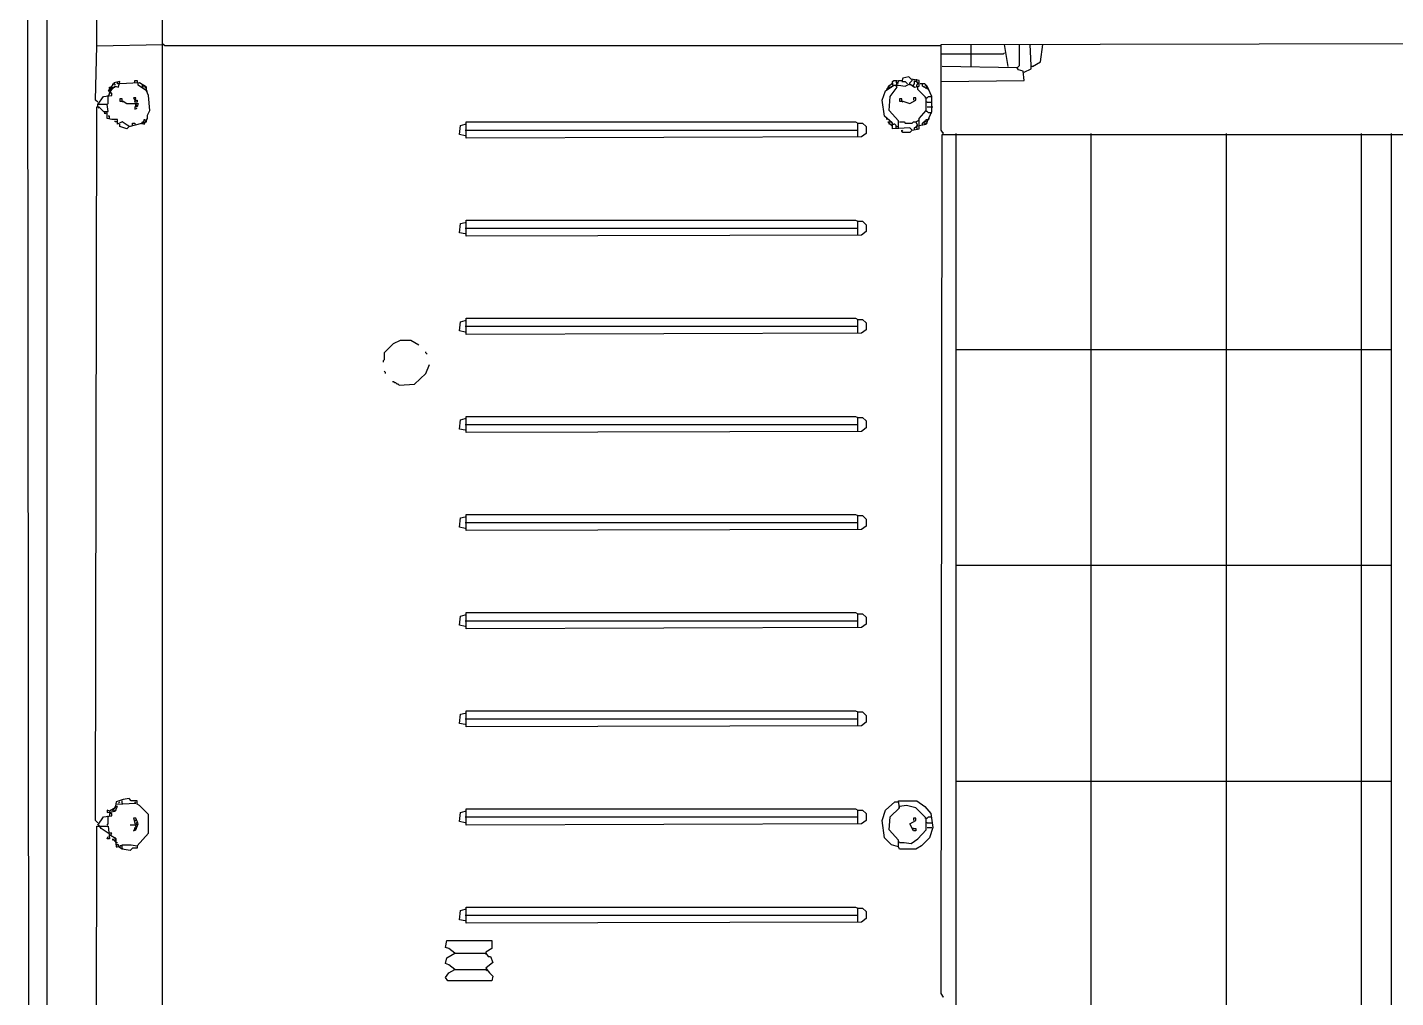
# Model space of a CAD drawing. Extents: x 3792242 to 5145247, y -1546315 to -1031918.
# Drawn here: x 3899792 to 3900629, y -1488405 to -1487812 of the extents above; entities that cross this region are included whole.
import ezdxf

# ---------------------------------------------------------------- set-up
doc = ezdxf.new("R2010")
doc.units = 0
doc.header["$MEASUREMENT"] = 0
doc.layers.add('ZZ-chladenie', color=133, linetype='CONTINUOUS')

msp = doc.modelspace()

# ---------------------------------------------------------------- linework, layer by layer
at = {"layer": 'ZZ-chladenie'}
for p, q in [((3899803.837, -1489110.27), (3899803.837, -1487420.766)), ((3899793.238, -1489109.563), (3899791.825, -1487441.965)), ((3899874.498, -1489010.638), (3899874.498, -1487443.378)), ((3899834.221, -1487822.827), (3899834.221, -1487623.563)), ((3899834.221, -1487822.827), (3899874.498, -1487822.121)), ((3899875.204, -1487822.121), (3899874.498, -1487822.121)), ((3899875.911, -1487822.827), (3899875.204, -1487822.121)), ((3900350.753, -1487822.121), (3900642.583, -1487821.414)), ((3900350.753, -1487874.41), (3900350.753, -1487822.121)), ((3900369.125, -1487835.546), (3900369.125, -1487822.121)), ((3900391.737, -1487835.546), (3900389.616, -1487822.121)), ((3900398.803, -1487834.839), (3900398.803, -1487822.121)), ((3900405.868, -1487834.839), (3900405.162, -1487822.121)), ((3900411.521, -1487832.72), (3900412.934, -1487822.121)), ((3899833.515, -1487856.038), (3899834.221, -1487822.827)), ((3900350.753, -1487822.827), (3899875.911, -1487822.827)), ((3900350.753, -1487827.773), (3900369.125, -1487827.773)), ((3900369.125, -1487827.773), (3900388.91, -1487827.773)), ((3900388.91, -1487827.773), (3900389.616, -1487827.067)), ((3900397.389, -1487836.253), (3900351.46, -1487835.546)), ((3900397.389, -1487836.253), (3900398.096, -1487835.546)), ((3900397.389, -1487836.253), (3900397.389, -1487836.96)), ((3900398.096, -1487837.666), (3900397.389, -1487836.253)), ((3900398.096, -1487835.546), (3900398.803, -1487834.839)), ((3900400.922, -1487838.373), (3900398.096, -1487837.666)), ((3900401.629, -1487844.026), (3900400.922, -1487838.373)), ((3900401.629, -1487839.079), (3900405.868, -1487836.96)), ((3900405.868, -1487836.96), (3900405.868, -1487834.839)), ((3900406.575, -1487835.546), (3900405.868, -1487835.546)), ((3900406.575, -1487835.546), (3900411.521, -1487832.72)), ((3899844.82, -1487845.439), (3899841.288, -1487850.385)), ((3899842.701, -1487848.265), (3899843.407, -1487847.559)), ((3899843.407, -1487847.559), (3899844.114, -1487846.852)), ((3899843.407, -1487849.678), (3899845.527, -1487847.559)), ((3899844.114, -1487846.852), (3899844.114, -1487846.146)), ((3899844.114, -1487846.146), (3899844.82, -1487846.146)), ((3899848.354, -1487844.732), (3899844.82, -1487845.439)), ((3899844.82, -1487846.146), (3899845.527, -1487846.852)), ((3899845.527, -1487847.559), (3899847.647, -1487848.265)), ((3899846.94, -1487846.146), (3899846.94, -1487844.732)), ((3899848.354, -1487846.146), (3899846.94, -1487846.146)), ((3899847.647, -1487848.265), (3899848.354, -1487844.732)), ((3899860.366, -1487845.439), (3899848.354, -1487846.146)), ((3899857.539, -1487845.439), (3899857.539, -1487844.026)), ((3899857.539, -1487844.026), (3899858.952, -1487844.026)), ((3899858.952, -1487844.026), (3899858.952, -1487845.439)), ((3899859.659, -1487846.852), (3899859.659, -1487845.439)), ((3899864.606, -1487850.385), (3899859.659, -1487846.852)), ((3899864.606, -1487848.265), (3899860.366, -1487845.439)), ((3899861.072, -1487846.146), (3899861.072, -1487845.439)), ((3899861.779, -1487847.559), (3899862.486, -1487846.852)), ((3899862.486, -1487848.265), (3899861.779, -1487847.559)), ((3899862.486, -1487846.852), (3899863.193, -1487847.559)), ((3899863.899, -1487847.559), (3899863.193, -1487847.559)), ((3899863.899, -1487848.265), (3899863.899, -1487847.559)), ((3900316.836, -1487850.385), (3900321.782, -1487846.852)), ((3900317.542, -1487849.678), (3900318.955, -1487847.559)), ((3900318.249, -1487848.265), (3900318.955, -1487847.559)), ((3900318.955, -1487847.559), (3900321.075, -1487845.439)), ((3900318.955, -1487847.559), (3900318.955, -1487846.852)), ((3900318.955, -1487846.852), (3900319.662, -1487846.852)), ((3900320.369, -1487848.265), (3900320.369, -1487847.559)), ((3900321.075, -1487844.732), (3900321.782, -1487844.026)), ((3900321.075, -1487845.439), (3900321.075, -1487844.732)), ((3900321.075, -1487845.439), (3900321.075, -1487846.852)), ((3900321.075, -1487846.852), (3900321.075, -1487845.439)), ((3900321.782, -1487844.026), (3900323.902, -1487844.026)), ((3900321.782, -1487846.852), (3900324.608, -1487846.852)), ((3900323.902, -1487844.026), (3900323.195, -1487844.732)), ((3900323.195, -1487844.732), (3900323.195, -1487845.439)), ((3900323.195, -1487845.439), (3900323.902, -1487845.439)), ((3900323.195, -1487846.852), (3900323.902, -1487846.146)), ((3900323.195, -1487847.559), (3900323.195, -1487846.852)), ((3900323.902, -1487848.265), (3900323.195, -1487847.559)), ((3900323.902, -1487845.439), (3900324.608, -1487844.732)), ((3900323.902, -1487845.439), (3900324.608, -1487845.439)), ((3900323.902, -1487846.146), (3900323.902, -1487845.439)), ((3900324.608, -1487844.732), (3900324.608, -1487844.026)), ((3900324.608, -1487844.026), (3900326.728, -1487844.026)), ((3900324.608, -1487846.852), (3900328.848, -1487847.559)), ((3900327.435, -1487842.612), (3900326.728, -1487844.732)), ((3900326.728, -1487844.732), (3900328.848, -1487844.732)), ((3900330.968, -1487841.905), (3900327.435, -1487842.612)), ((3900328.848, -1487844.732), (3900330.261, -1487846.146)), ((3900328.848, -1487847.559), (3900331.674, -1487846.146)), ((3900332.381, -1487843.319), (3900330.968, -1487841.905)), ((3900331.674, -1487845.439), (3900332.381, -1487844.732)), ((3900331.674, -1487846.146), (3900331.674, -1487845.439)), ((3900331.674, -1487846.146), (3900331.674, -1487846.852)), ((3900331.674, -1487846.146), (3900334.501, -1487848.265)), ((3900337.328, -1487844.026), (3900332.381, -1487843.319)), ((3900332.381, -1487844.732), (3900333.088, -1487844.026)), ((3900333.088, -1487844.026), (3900333.088, -1487843.319)), ((3900333.794, -1487846.852), (3900334.501, -1487846.146)), ((3900333.794, -1487847.559), (3900333.794, -1487846.852)), ((3900333.794, -1487847.559), (3900333.794, -1487848.265)), ((3900334.501, -1487844.732), (3900334.501, -1487844.026)), ((3900334.501, -1487846.146), (3900334.501, -1487844.732)), ((3900335.914, -1487844.732), (3900334.501, -1487844.732)), ((3900334.501, -1487848.265), (3900337.328, -1487847.559)), ((3900335.914, -1487844.026), (3900335.914, -1487843.319)), ((3900335.914, -1487844.732), (3900335.914, -1487845.439)), ((3900336.621, -1487845.439), (3900335.914, -1487844.732)), ((3900335.914, -1487846.852), (3900336.621, -1487846.146)), ((3900335.914, -1487848.265), (3900335.914, -1487846.852)), ((3900336.621, -1487846.146), (3900336.621, -1487845.439)), ((3900337.328, -1487847.559), (3900337.328, -1487844.026)), ((3900340.86, -1487846.146), (3900338.034, -1487846.146)), ((3900339.447, -1487847.559), (3900339.447, -1487846.146)), ((3900342.98, -1487849.678), (3900339.447, -1487847.559)), ((3900340.154, -1487848.265), (3900340.154, -1487847.559)), ((3900342.273, -1487847.559), (3900340.86, -1487846.146)), ((3900341.567, -1487846.852), (3900340.86, -1487846.852)), ((3900341.567, -1487847.559), (3900341.567, -1487846.852)), ((3900342.273, -1487848.265), (3900341.567, -1487847.559)), ((3900345.1, -1487853.918), (3900342.273, -1487847.559)), ((3900350.753, -1487844.732), (3900401.629, -1487844.026)), ((3899834.928, -1487858.864), (3899838.461, -1487853.918)), ((3899838.461, -1487853.918), (3899843.407, -1487853.212)), ((3899841.288, -1487850.385), (3899841.994, -1487850.385)), ((3899841.288, -1487853.212), (3899841.994, -1487852.505)), ((3899841.288, -1487858.157), (3899841.288, -1487853.212)), ((3899841.994, -1487848.972), (3899841.994, -1487848.265)), ((3899841.994, -1487848.265), (3899842.701, -1487848.265)), ((3899841.994, -1487851.798), (3899843.407, -1487849.678)), ((3899841.994, -1487850.385), (3899842.701, -1487850.385)), ((3899841.994, -1487852.505), (3899841.994, -1487851.798)), ((3899843.407, -1487851.798), (3899841.994, -1487851.798)), ((3899842.701, -1487849.678), (3899843.407, -1487848.972)), ((3899842.701, -1487850.385), (3899842.701, -1487849.678)), ((3899843.407, -1487848.972), (3899844.114, -1487848.265)), ((3899843.407, -1487853.212), (3899843.407, -1487851.798)), ((3899844.114, -1487848.265), (3899845.527, -1487848.265)), ((3899849.767, -1487855.331), (3899848.354, -1487855.331)), ((3899848.354, -1487855.331), (3899848.354, -1487856.744)), ((3899849.767, -1487856.744), (3899849.767, -1487855.331)), ((3899858.246, -1487854.625), (3899856.833, -1487854.625)), ((3899856.833, -1487854.625), (3899857.539, -1487856.038)), ((3899857.539, -1487857.451), (3899858.246, -1487854.625)), ((3899862.486, -1487848.972), (3899862.486, -1487848.265)), ((3899863.193, -1487848.972), (3899862.486, -1487848.972)), ((3899864.606, -1487848.972), (3899863.899, -1487848.265)), ((3899863.899, -1487849.678), (3899864.606, -1487848.972)), ((3899864.606, -1487850.385), (3899863.899, -1487849.678)), ((3899864.606, -1487850.385), (3899864.606, -1487848.265)), ((3899864.606, -1487850.385), (3899865.312, -1487850.385)), ((3899866.019, -1487853.212), (3899864.606, -1487850.385)), ((3899866.725, -1487862.397), (3899866.019, -1487853.212)), ((3900314.716, -1487856.038), (3900316.836, -1487850.385)), ((3900318.249, -1487848.265), (3900318.955, -1487848.972)), ((3900318.955, -1487848.972), (3900318.249, -1487848.265)), ((3900318.955, -1487848.972), (3900319.662, -1487848.265)), ((3900318.955, -1487862.397), (3900319.662, -1487853.918)), ((3900319.662, -1487848.265), (3900320.369, -1487848.265)), ((3900319.662, -1487853.918), (3900323.902, -1487848.265)), ((3900326.728, -1487855.331), (3900325.315, -1487855.331)), ((3900325.315, -1487855.331), (3900325.315, -1487856.744)), ((3900326.728, -1487856.744), (3900326.728, -1487855.331)), ((3900335.207, -1487854.625), (3900333.794, -1487854.625)), ((3900333.794, -1487854.625), (3900333.794, -1487856.038)), ((3900335.207, -1487856.038), (3900335.207, -1487854.625)), ((3900336.621, -1487849.678), (3900336.621, -1487848.265)), ((3900341.567, -1487854.625), (3900336.621, -1487849.678)), ((3900340.86, -1487848.265), (3900340.154, -1487848.265)), ((3900340.86, -1487848.265), (3900341.567, -1487848.972)), ((3900341.567, -1487854.625), (3900340.86, -1487854.625)), ((3900341.567, -1487848.972), (3900342.273, -1487848.265)), ((3900341.567, -1487848.972), (3900342.273, -1487848.265)), ((3900341.567, -1487854.625), (3900342.273, -1487854.625)), ((3900341.567, -1487862.397), (3900341.567, -1487854.625)), ((3900342.273, -1487854.625), (3900342.98, -1487853.918)), ((3900342.98, -1487853.918), (3900344.394, -1487853.918)), ((3900345.1, -1487863.104), (3900345.1, -1487853.918)), ((3899834.928, -1487857.451), (3899833.515, -1487856.038)), ((3899833.515, -1488296.962), (3899834.221, -1487860.278)), ((3899834.221, -1487860.278), (3899835.634, -1487860.278)), ((3899834.928, -1487860.278), (3899834.928, -1487858.864)), ((3899840.581, -1487858.864), (3899834.928, -1487858.864)), ((3899834.928, -1487860.278), (3899835.634, -1487860.984)), ((3899835.634, -1487860.278), (3899838.461, -1487863.104)), ((3899838.461, -1487863.104), (3899841.288, -1487863.104)), ((3899839.168, -1487864.517), (3899839.168, -1487863.104)), ((3899840.581, -1487863.811), (3899839.168, -1487864.517)), ((3899840.581, -1487858.864), (3899841.288, -1487858.157)), ((3899841.288, -1487863.104), (3899840.581, -1487858.864)), ((3899840.581, -1487867.344), (3899840.581, -1487863.811)), ((3899848.354, -1487856.744), (3899850.473, -1487856.744)), ((3899849.767, -1487856.744), (3899850.473, -1487857.451)), ((3899850.473, -1487856.744), (3899852.593, -1487858.157)), ((3899852.593, -1487858.157), (3899859.659, -1487858.157)), ((3899857.539, -1487856.038), (3899858.952, -1487856.038)), ((3899858.952, -1487857.451), (3899857.539, -1487857.451)), ((3899858.952, -1487860.278), (3899857.539, -1487860.278)), ((3899857.539, -1487860.278), (3899857.539, -1487861.691)), ((3899857.539, -1487861.691), (3899858.952, -1487860.984)), ((3899858.246, -1487859.571), (3899858.246, -1487858.864)), ((3899858.246, -1487858.864), (3899858.952, -1487859.571)), ((3899858.952, -1487859.571), (3899858.246, -1487859.571)), ((3899858.952, -1487856.038), (3899858.952, -1487857.451)), ((3899859.659, -1487858.157), (3899858.952, -1487860.278)), ((3899865.312, -1487865.224), (3899866.725, -1487862.397)), ((3900316.129, -1487865.93), (3900314.716, -1487856.038)), ((3900324.608, -1487868.757), (3900318.955, -1487862.397)), ((3900325.315, -1487856.744), (3900327.435, -1487856.744)), ((3900326.728, -1487856.744), (3900327.435, -1487857.451)), ((3900327.435, -1487856.744), (3900331.674, -1487858.157)), ((3900331.674, -1487858.157), (3900335.207, -1487856.038)), ((3900337.328, -1487867.344), (3900341.567, -1487862.397)), ((3900342.273, -1487857.451), (3900341.567, -1487857.451)), ((3900342.273, -1487863.104), (3900341.567, -1487863.104)), ((3900341.567, -1487870.877), (3900345.1, -1487863.104)), ((3900342.273, -1487857.451), (3900345.1, -1487857.451)), ((3900342.273, -1487860.278), (3900345.1, -1487860.278)), ((3900342.98, -1487863.811), (3900342.273, -1487863.104)), ((3900344.394, -1487863.811), (3900342.98, -1487863.811)), ((3900344.394, -1487863.811), (3900345.1, -1487863.811)), ((3900345.1, -1487860.278), (3900345.807, -1487860.278)), ((3899843.407, -1487868.051), (3899840.581, -1487867.344)), ((3899841.994, -1487865.93), (3899841.288, -1487865.93)), ((3899841.994, -1487867.344), (3899841.994, -1487865.93)), ((3899846.94, -1487868.051), (3899843.407, -1487868.051)), ((3899845.527, -1487869.464), (3899845.527, -1487868.757)), ((3899846.94, -1487869.464), (3899845.527, -1487869.464)), ((3899846.94, -1487870.877), (3899846.94, -1487868.051)), ((3899849.767, -1487869.464), (3899846.94, -1487870.877)), ((3899848.354, -1487872.29), (3899848.354, -1487870.877)), ((3899852.593, -1487873.703), (3899848.354, -1487872.29)), ((3899854.006, -1487872.29), (3899849.767, -1487869.464)), ((3899854.006, -1487872.29), (3899852.593, -1487873.703)), ((3899854.006, -1487872.29), (3899853.3, -1487871.583)), ((3899854.006, -1487872.29), (3899861.779, -1487870.17)), ((3899856.126, -1487871.583), (3899856.126, -1487870.17)), ((3899856.126, -1487870.17), (3899857.539, -1487870.17)), ((3899857.539, -1487870.17), (3899857.539, -1487870.877)), ((3899861.779, -1487870.17), (3899863.899, -1487868.051)), ((3899861.779, -1487870.17), (3899862.486, -1487869.464)), ((3899861.779, -1487870.17), (3899861.779, -1487870.877)), ((3899861.779, -1487870.17), (3899863.193, -1487870.877)), ((3899862.486, -1487869.464), (3899863.193, -1487870.17)), ((3899863.193, -1487870.877), (3899865.312, -1487867.344)), ((3899863.193, -1487868.757), (3899863.193, -1487868.051)), ((3899863.193, -1487868.051), (3899863.899, -1487868.051)), ((3899863.193, -1487870.17), (3899863.899, -1487869.464)), ((3899863.899, -1487869.464), (3899864.606, -1487869.464)), ((3899864.606, -1487869.464), (3899864.606, -1487868.757)), ((3899865.312, -1487867.344), (3899865.312, -1487865.224)), ((3900056.097, -1487877.236), (3900056.803, -1487871.583)), ((3900056.803, -1487871.583), (3900059.63, -1487870.877)), ((3900059.63, -1487870.877), (3900060.336, -1487870.877)), ((3900060.336, -1487879.356), (3900060.336, -1487869.464)), ((3900060.336, -1487869.464), (3900298.464, -1487869.464)), ((3900298.464, -1487869.464), (3900299.877, -1487870.17)), ((3900299.877, -1487878.649), (3900299.877, -1487870.17)), ((3900299.877, -1487870.17), (3900302.703, -1487870.17)), ((3900302.703, -1487870.17), (3900304.823, -1487872.29)), ((3900304.823, -1487872.29), (3900304.823, -1487876.53)), ((3900321.075, -1487870.17), (3900316.129, -1487865.93)), ((3900317.542, -1487868.051), (3900317.542, -1487867.344)), ((3900321.075, -1487872.29), (3900318.249, -1487869.464)), ((3900318.249, -1487869.464), (3900319.662, -1487869.464)), ((3900318.955, -1487870.877), (3900318.955, -1487870.17)), ((3900319.662, -1487870.877), (3900318.955, -1487870.877)), ((3900320.369, -1487869.464), (3900319.662, -1487869.464)), ((3900320.369, -1487870.17), (3900320.369, -1487869.464)), ((3900320.369, -1487871.583), (3900321.075, -1487870.877)), ((3900321.075, -1487872.29), (3900320.369, -1487871.583)), ((3900321.075, -1487873.703), (3900321.075, -1487870.17)), ((3900321.075, -1487870.877), (3900321.782, -1487870.877)), ((3900322.489, -1487870.877), (3900321.782, -1487870.877)), ((3900323.195, -1487871.583), (3900322.489, -1487870.877)), ((3900323.195, -1487873.703), (3900323.195, -1487871.583)), ((3900323.195, -1487872.29), (3900324.608, -1487872.29)), ((3900324.608, -1487873.703), (3900324.608, -1487868.757)), ((3900325.315, -1487869.464), (3900328.141, -1487869.464)), ((3900328.141, -1487869.464), (3900328.848, -1487870.17)), ((3900328.848, -1487870.17), (3900333.088, -1487870.17)), ((3900333.088, -1487870.17), (3900333.794, -1487869.464)), ((3900333.794, -1487869.464), (3900335.207, -1487869.464)), ((3900334.501, -1487872.996), (3900336.621, -1487871.583)), ((3900335.207, -1487869.464), (3900336.621, -1487868.757)), ((3900336.621, -1487871.583), (3900335.207, -1487869.464)), ((3900335.914, -1487872.996), (3900335.914, -1487871.583)), ((3900336.621, -1487868.757), (3900337.328, -1487868.051)), ((3900337.328, -1487873.703), (3900337.328, -1487867.344)), ((3900337.328, -1487871.583), (3900341.567, -1487870.877)), ((3900339.447, -1487870.17), (3900340.154, -1487869.464)), ((3900339.447, -1487871.583), (3900339.447, -1487870.17)), ((3900340.154, -1487870.17), (3900340.86, -1487869.464)), ((3900340.154, -1487869.464), (3900340.86, -1487869.464)), ((3900340.154, -1487870.17), (3900340.86, -1487870.877)), ((3900340.86, -1487870.877), (3900340.154, -1487870.17)), ((3900340.86, -1487869.464), (3900340.86, -1487868.757)), ((3900340.86, -1487868.757), (3900341.567, -1487868.757)), ((3900340.86, -1487869.464), (3900341.567, -1487868.757)), ((3900340.86, -1487870.877), (3900341.567, -1487870.17)), ((3900341.567, -1487868.757), (3900341.567, -1487868.051)), ((3900341.567, -1487868.051), (3900342.98, -1487868.051)), ((3900341.567, -1487870.17), (3900342.273, -1487870.17)), ((3900342.273, -1487870.17), (3900342.273, -1487869.464)), ((3900342.98, -1487868.051), (3900343.687, -1487867.344)), ((3900059.63, -1487877.943), (3900056.097, -1487877.236)), ((3900059.63, -1487874.41), (3900299.877, -1487874.41)), ((3900301.997, -1487878.649), (3900060.336, -1487879.356)), ((3900304.823, -1487876.53), (3900301.997, -1487878.649)), ((3900331.674, -1487872.996), (3900321.075, -1487873.703)), ((3900326.728, -1487875.116), (3900326.728, -1487874.41)), ((3900326.728, -1487874.41), (3900327.435, -1487875.116)), ((3900327.435, -1487875.823), (3900326.728, -1487875.116)), ((3900331.674, -1487875.823), (3900327.435, -1487875.823)), ((3900333.088, -1487874.41), (3900331.674, -1487872.996)), ((3900332.381, -1487875.116), (3900331.674, -1487875.823)), ((3900333.088, -1487874.41), (3900332.381, -1487875.116)), ((3900333.088, -1487874.41), (3900337.328, -1487873.703)), ((3900334.501, -1487874.41), (3900334.501, -1487872.996)), ((3900335.914, -1487872.996), (3900335.914, -1487873.703)), ((3900352.166, -1487876.53), (3900350.753, -1487874.41)), ((3900350.753, -1488402.954), (3900351.46, -1487877.236)), ((3900352.166, -1487876.53), (3900351.46, -1487875.823)), ((3900351.46, -1487877.236), (3900656.715, -1487877.236)), ((3900359.939, -1488405.074), (3900359.939, -1487876.53)), ((3900442.612, -1488405.074), (3900442.612, -1487876.53)), ((3900525.286, -1488405.074), (3900525.286, -1487876.53)), ((3900607.959, -1488405.074), (3900607.959, -1487876.53)), ((3900626.331, -1488405.074), (3900626.331, -1487876.53)), ((3900056.803, -1487931.645), (3900059.63, -1487930.939)), ((3900059.63, -1487930.939), (3900060.336, -1487930.939)), ((3900060.336, -1487939.418), (3900060.336, -1487929.525)), ((3900060.336, -1487929.525), (3900298.464, -1487929.525)), ((3900298.464, -1487929.525), (3900299.877, -1487930.232)), ((3900299.877, -1487938.712), (3900299.877, -1487930.232)), ((3900299.877, -1487930.232), (3900302.703, -1487930.232)), ((3900302.703, -1487930.232), (3900304.823, -1487932.352)), ((3900056.097, -1487937.298), (3900056.803, -1487931.645)), ((3900059.63, -1487938.005), (3900056.097, -1487937.298)), ((3900059.63, -1487934.471), (3900299.877, -1487934.471)), ((3900301.997, -1487938.712), (3900060.336, -1487939.418)), ((3900304.823, -1487936.591), (3900301.997, -1487938.712)), ((3900304.823, -1487932.352), (3900304.823, -1487936.591)), ((3900060.336, -1487999.48), (3900060.336, -1487989.587)), ((3900060.336, -1487989.587), (3900298.464, -1487989.587)), ((3900298.464, -1487989.587), (3900299.877, -1487990.293)), ((3900056.097, -1487997.36), (3900056.803, -1487991.707)), ((3900059.63, -1487998.066), (3900056.097, -1487997.36)), ((3900056.803, -1487991.707), (3900059.63, -1487991)), ((3900059.63, -1487991), (3900060.336, -1487991)), ((3900059.63, -1487994.533), (3900299.877, -1487994.533)), ((3900299.877, -1487998.773), (3900299.877, -1487990.293)), ((3900299.877, -1487990.293), (3900302.703, -1487990.293)), ((3900304.823, -1487996.653), (3900301.997, -1487998.773)), ((3900302.703, -1487990.293), (3900304.823, -1487992.414)), ((3900304.823, -1487992.414), (3900304.823, -1487996.653)), ((3900010.167, -1488010.785), (3900015.82, -1488005.132)), ((3900015.82, -1488005.132), (3900020.06, -1488003.013)), ((3900020.06, -1488003.013), (3900026.419, -1488003.013)), ((3900026.419, -1488003.013), (3900031.365, -1488005.839)), ((3900301.997, -1487998.773), (3900060.336, -1487999.48)), ((3900010.167, -1488010.785), (3900010.167, -1488015.025)), ((3900035.605, -1488010.785), (3900035.605, -1488010.079)), ((3900036.312, -1488011.492), (3900035.605, -1488010.785)), ((3900359.939, -1488008.666), (3900442.612, -1488008.666)), ((3900442.612, -1488008.666), (3900525.286, -1488008.666)), ((3900525.286, -1488008.666), (3900607.959, -1488008.666)), ((3900607.959, -1488008.666), (3900626.331, -1488008.666)), ((3900010.167, -1488015.025), (3900009.46, -1488015.732)), ((3900009.46, -1488015.732), (3900009.46, -1488016.439)), ((3900010.874, -1488022.798), (3900010.167, -1488022.091)), ((3900010.874, -1488023.505), (3900010.874, -1488022.798)), ((3900035.605, -1488023.505), (3900037.725, -1488017.852)), ((3900015.82, -1488028.45), (3900015.113, -1488028.45)), ((3900016.526, -1488029.157), (3900015.82, -1488028.45)), ((3900017.233, -1488029.157), (3900016.526, -1488029.157)), ((3900017.94, -1488029.864), (3900017.233, -1488029.157)), ((3900018.647, -1488029.864), (3900017.94, -1488029.864)), ((3900019.353, -1488030.571), (3900018.647, -1488029.864)), ((3900019.353, -1488030.571), (3900028.539, -1488029.864)), ((3900028.539, -1488029.864), (3900035.605, -1488023.505)), ((3900056.097, -1488057.422), (3900056.803, -1488051.768)), ((3900056.803, -1488051.768), (3900059.63, -1488051.062)), ((3900059.63, -1488051.062), (3900060.336, -1488051.062)), ((3900059.63, -1488054.595), (3900299.877, -1488054.595)), ((3900060.336, -1488059.541), (3900060.336, -1488049.649)), ((3900060.336, -1488049.649), (3900298.464, -1488049.649)), ((3900298.464, -1488049.649), (3900299.877, -1488050.355)), ((3900299.877, -1488058.835), (3900299.877, -1488050.355)), ((3900299.877, -1488050.355), (3900302.703, -1488050.355)), ((3900304.823, -1488056.715), (3900301.997, -1488058.835)), ((3900302.703, -1488050.355), (3900304.823, -1488052.475)), ((3900304.823, -1488052.475), (3900304.823, -1488056.715)), ((3900059.63, -1488058.128), (3900056.097, -1488057.422)), ((3900301.997, -1488058.835), (3900060.336, -1488059.541)), ((3900056.097, -1488117.484), (3900056.803, -1488111.831)), ((3900056.803, -1488111.831), (3900059.63, -1488111.124)), ((3900059.63, -1488111.124), (3900060.336, -1488111.124)), ((3900059.63, -1488114.657), (3900299.877, -1488114.657)), ((3900060.336, -1488119.603), (3900060.336, -1488109.711)), ((3900060.336, -1488109.711), (3900298.464, -1488109.711)), ((3900298.464, -1488109.711), (3900299.877, -1488110.418)), ((3900299.877, -1488118.897), (3900299.877, -1488110.418)), ((3900299.877, -1488110.418), (3900302.703, -1488110.418)), ((3900302.703, -1488110.418), (3900304.823, -1488112.537)), ((3900304.823, -1488112.537), (3900304.823, -1488116.777)), ((3900059.63, -1488118.19), (3900056.097, -1488117.484)), ((3900301.997, -1488118.897), (3900060.336, -1488119.603)), ((3900304.823, -1488116.777), (3900301.997, -1488118.897)), ((3900359.939, -1488140.802), (3900442.612, -1488140.802)), ((3900442.612, -1488140.802), (3900525.286, -1488140.802)), ((3900525.286, -1488140.802), (3900607.959, -1488140.802)), ((3900607.959, -1488140.802), (3900626.331, -1488140.802)), ((3900056.097, -1488177.545), (3900056.803, -1488171.893)), ((3900056.803, -1488171.893), (3900059.63, -1488171.186)), ((3900059.63, -1488171.186), (3900060.336, -1488171.186)), ((3900060.336, -1488179.665), (3900060.336, -1488169.772)), ((3900060.336, -1488169.772), (3900298.464, -1488169.772)), ((3900298.464, -1488169.772), (3900299.877, -1488170.479)), ((3900299.877, -1488178.959), (3900299.877, -1488170.479)), ((3900299.877, -1488170.479), (3900302.703, -1488170.479)), ((3900302.703, -1488170.479), (3900304.823, -1488172.599)), ((3900304.823, -1488172.599), (3900304.823, -1488176.838)), ((3900059.63, -1488178.252), (3900056.097, -1488177.545)), ((3900059.63, -1488174.719), (3900299.877, -1488174.719)), ((3900301.997, -1488178.959), (3900060.336, -1488179.665)), ((3900304.823, -1488176.838), (3900301.997, -1488178.959)), ((3900056.097, -1488237.607), (3900056.803, -1488231.954)), ((3900056.803, -1488231.954), (3900059.63, -1488231.247)), ((3900059.63, -1488231.247), (3900060.336, -1488231.247)), ((3900060.336, -1488239.727), (3900060.336, -1488229.834)), ((3900060.336, -1488229.834), (3900298.464, -1488229.834)), ((3900298.464, -1488229.834), (3900299.877, -1488230.541)), ((3900299.877, -1488239.02), (3900299.877, -1488230.541)), ((3900299.877, -1488230.541), (3900302.703, -1488230.541)), ((3900302.703, -1488230.541), (3900304.823, -1488232.661)), ((3900059.63, -1488238.313), (3900056.097, -1488237.607)), ((3900059.63, -1488234.781), (3900299.877, -1488234.781)), ((3900301.997, -1488239.02), (3900060.336, -1488239.727)), ((3900304.823, -1488236.9), (3900301.997, -1488239.02)), ((3900304.823, -1488232.661), (3900304.823, -1488236.9)), ((3900359.939, -1488272.938), (3900442.612, -1488272.938)), ((3900442.612, -1488272.938), (3900525.286, -1488272.938)), ((3900525.286, -1488272.938), (3900607.959, -1488272.938)), ((3900607.959, -1488272.938), (3900626.331, -1488272.938)), ((3899841.994, -1488291.309), (3899840.581, -1488290.603)), ((3899840.581, -1488290.603), (3899840.581, -1488292.016)), ((3899845.527, -1488289.19), (3899841.994, -1488291.309)), ((3899844.114, -1488290.603), (3899843.407, -1488290.603)), ((3899844.114, -1488290.603), (3899844.82, -1488289.896)), ((3899844.114, -1488290.603), (3899844.82, -1488291.309)), ((3899844.82, -1488289.896), (3899845.527, -1488289.19)), ((3899844.82, -1488291.309), (3899845.527, -1488290.603)), ((3899846.234, -1488285.656), (3899845.527, -1488289.19)), ((3899845.527, -1488289.19), (3899845.527, -1488288.483)), ((3899845.527, -1488288.483), (3899846.234, -1488288.483)), ((3899845.527, -1488291.309), (3899846.94, -1488288.483)), ((3899845.527, -1488290.603), (3899846.234, -1488290.603)), ((3899850.473, -1488284.243), (3899846.234, -1488285.656)), ((3899846.234, -1488287.07), (3899858.246, -1488286.363)), ((3899846.94, -1488288.483), (3899846.234, -1488288.483)), ((3899846.234, -1488290.603), (3899846.234, -1488289.896)), ((3899847.647, -1488286.363), (3899848.354, -1488285.656)), ((3899849.767, -1488286.363), (3899849.767, -1488284.95)), ((3899849.767, -1488286.363), (3899849.767, -1488287.07)), ((3899854.006, -1488283.537), (3899850.473, -1488284.243)), ((3899855.42, -1488284.95), (3899854.006, -1488283.537)), ((3899858.952, -1488284.95), (3899855.42, -1488284.95)), ((3899858.246, -1488286.363), (3899857.539, -1488285.656)), ((3899858.952, -1488287.07), (3899858.952, -1488284.95)), ((3899860.366, -1488287.777), (3899858.952, -1488287.07)), ((3899866.019, -1488293.429), (3899860.366, -1488287.777)), ((3900060.336, -1488299.789), (3900060.336, -1488289.896)), ((3900060.336, -1488289.896), (3900298.464, -1488289.896)), ((3900298.464, -1488289.896), (3900299.877, -1488290.603)), ((3900299.877, -1488299.082), (3900299.877, -1488290.603)), ((3900299.877, -1488290.603), (3900302.703, -1488290.603)), ((3900302.703, -1488290.603), (3900304.823, -1488292.722)), ((3900314.716, -1488296.962), (3900316.836, -1488290.603)), ((3900316.836, -1488290.603), (3900322.489, -1488285.656)), ((3900319.662, -1488294.843), (3900325.315, -1488289.19)), ((3900322.489, -1488285.656), (3900324.608, -1488285.656)), ((3900325.315, -1488289.19), (3900324.608, -1488284.95)), ((3900324.608, -1488284.95), (3900335.914, -1488284.95)), ((3900325.315, -1488288.483), (3900324.608, -1488289.19)), ((3900329.555, -1488287.777), (3900325.315, -1488288.483)), ((3900335.207, -1488289.19), (3900329.555, -1488287.777)), ((3900341.567, -1488295.549), (3900335.207, -1488289.19)), ((3900335.914, -1488284.95), (3900340.86, -1488288.483)), ((3900340.86, -1488288.483), (3900344.394, -1488292.722)), ((3899834.928, -1488298.376), (3899833.515, -1488296.962)), ((3899834.928, -1488299.789), (3899838.461, -1488294.843)), ((3899838.461, -1488294.843), (3899843.407, -1488294.136)), ((3899840.581, -1488292.016), (3899845.527, -1488291.309)), ((3899840.581, -1488299.789), (3899841.288, -1488299.082)), ((3899841.288, -1488299.082), (3899841.288, -1488294.136)), ((3899843.407, -1488292.722), (3899841.994, -1488292.722)), ((3899841.994, -1488292.722), (3899841.994, -1488294.136)), ((3899843.407, -1488294.136), (3899843.407, -1488292.722)), ((3899858.246, -1488295.549), (3899856.833, -1488295.549)), ((3899856.833, -1488295.549), (3899858.246, -1488301.202)), ((3899858.246, -1488296.962), (3899857.539, -1488296.962)), ((3899857.539, -1488296.962), (3899858.246, -1488296.962)), ((3899859.659, -1488299.082), (3899858.246, -1488295.549)), ((3899858.952, -1488299.082), (3899858.246, -1488298.376)), ((3899858.246, -1488299.789), (3899858.952, -1488299.082)), ((3899858.246, -1488302.615), (3899859.659, -1488299.082)), ((3899866.019, -1488304.735), (3899866.019, -1488293.429)), ((3900056.097, -1488297.669), (3900056.803, -1488292.016)), ((3900059.63, -1488298.376), (3900056.097, -1488297.669)), ((3900056.803, -1488292.016), (3900059.63, -1488291.309)), ((3900059.63, -1488291.309), (3900060.336, -1488291.309)), ((3900059.63, -1488294.843), (3900299.877, -1488294.843)), ((3900301.997, -1488299.082), (3900060.336, -1488299.789)), ((3900304.823, -1488296.962), (3900301.997, -1488299.082)), ((3900304.823, -1488292.722), (3900304.823, -1488296.962)), ((3900316.129, -1488307.561), (3900314.716, -1488296.962)), ((3900318.955, -1488302.615), (3900319.662, -1488294.843)), ((3900331.674, -1488299.082), (3900335.207, -1488296.962)), ((3900333.794, -1488303.322), (3900331.674, -1488299.082)), ((3900335.207, -1488295.549), (3900333.794, -1488295.549)), ((3900333.794, -1488295.549), (3900333.794, -1488296.962)), ((3900335.207, -1488296.962), (3900335.207, -1488295.549)), ((3900341.567, -1488295.549), (3900340.86, -1488295.549)), ((3900341.567, -1488295.549), (3900342.273, -1488295.549)), ((3900341.567, -1488302.615), (3900341.567, -1488295.549)), ((3900342.273, -1488298.376), (3900341.567, -1488298.376)), ((3900342.273, -1488295.549), (3900342.98, -1488294.843)), ((3900342.273, -1488298.376), (3900345.1, -1488298.376)), ((3900342.98, -1488294.843), (3900344.394, -1488294.843)), ((3900344.394, -1488292.722), (3900345.807, -1488301.202)), ((3900344.394, -1488294.843), (3900345.1, -1488294.843)), ((3900345.1, -1488298.376), (3900345.807, -1488298.376)), ((3899833.515, -1488737.18), (3899834.221, -1488300.495)), ((3899834.221, -1488300.495), (3899841.288, -1488300.495)), ((3899837.047, -1488301.908), (3899835.634, -1488299.789)), ((3899841.288, -1488304.735), (3899837.047, -1488301.908)), ((3899840.581, -1488308.268), (3899841.288, -1488306.855)), ((3899841.288, -1488300.495), (3899841.994, -1488308.268)), ((3899843.407, -1488304.735), (3899841.288, -1488304.735)), ((3899842.701, -1488306.148), (3899843.407, -1488304.735)), ((3899846.234, -1488308.268), (3899842.701, -1488306.148)), ((3899845.527, -1488307.561), (3899844.82, -1488307.561)), ((3899845.527, -1488308.268), (3899845.527, -1488307.561)), ((3899858.246, -1488299.789), (3899854.713, -1488299.789)), ((3899858.246, -1488301.202), (3899856.833, -1488303.322)), ((3899856.833, -1488303.322), (3899858.246, -1488302.615)), ((3899857.539, -1488301.908), (3899857.539, -1488301.202)), ((3899858.246, -1488302.615), (3899857.539, -1488301.908)), ((3899858.952, -1488312.508), (3899866.019, -1488304.735)), ((3900320.369, -1488311.801), (3900316.129, -1488307.561)), ((3900324.608, -1488308.974), (3900318.955, -1488302.615)), ((3900333.794, -1488301.908), (3900333.088, -1488301.908)), ((3900333.794, -1488301.908), (3900335.207, -1488301.908)), ((3900335.207, -1488303.322), (3900333.794, -1488303.322)), ((3900335.207, -1488301.908), (3900335.207, -1488303.322)), ((3900336.621, -1488308.268), (3900341.567, -1488302.615)), ((3900343.687, -1488307.561), (3900338.741, -1488312.508)), ((3900342.273, -1488301.202), (3900345.1, -1488301.202)), ((3900345.807, -1488301.202), (3900343.687, -1488307.561)), ((3899841.994, -1488308.268), (3899840.581, -1488308.268)), ((3899844.114, -1488308.974), (3899844.114, -1488308.268)), ((3899846.234, -1488310.388), (3899844.114, -1488308.268)), ((3899844.82, -1488308.974), (3899844.114, -1488308.974)), ((3899846.234, -1488308.974), (3899845.527, -1488308.268)), ((3899845.527, -1488309.681), (3899846.234, -1488308.974)), ((3899846.234, -1488310.388), (3899845.527, -1488309.681)), ((3899846.234, -1488311.801), (3899846.234, -1488308.268)), ((3899846.234, -1488310.388), (3899846.94, -1488310.388)), ((3899846.234, -1488311.801), (3899846.234, -1488313.214)), ((3899847.647, -1488311.801), (3899846.234, -1488311.801)), ((3899846.234, -1488313.214), (3899846.94, -1488313.214)), ((3899847.647, -1488313.214), (3899847.647, -1488311.801)), ((3899849.767, -1488314.627), (3899847.647, -1488313.214)), ((3899849.767, -1488312.508), (3899848.354, -1488312.508)), ((3899848.354, -1488312.508), (3899848.354, -1488313.214)), ((3899849.767, -1488313.921), (3899849.767, -1488311.801)), ((3899849.767, -1488311.801), (3899855.42, -1488311.801)), ((3899849.767, -1488313.921), (3899850.473, -1488314.627)), ((3899854.713, -1488315.334), (3899849.767, -1488314.627)), ((3899856.126, -1488313.921), (3899854.713, -1488315.334)), ((3899855.42, -1488311.801), (3899858.952, -1488312.508)), ((3899858.952, -1488313.921), (3899856.126, -1488313.921)), ((3899858.952, -1488312.508), (3899858.952, -1488313.921)), ((3900324.608, -1488313.214), (3900320.369, -1488311.801)), ((3900324.608, -1488313.214), (3900324.608, -1488308.974)), ((3900325.315, -1488310.388), (3900324.608, -1488309.681)), ((3900325.315, -1488314.627), (3900324.608, -1488313.214)), ((3900325.315, -1488310.388), (3900328.141, -1488310.388)), ((3900335.207, -1488314.627), (3900325.315, -1488314.627)), ((3900328.141, -1488310.388), (3900332.381, -1488311.095)), ((3900332.381, -1488311.095), (3900336.621, -1488308.268)), ((3900338.741, -1488312.508), (3900335.207, -1488314.627)), ((3900056.097, -1488357.731), (3900056.803, -1488352.078)), ((3900059.63, -1488358.438), (3900056.097, -1488357.731)), ((3900056.803, -1488352.078), (3900059.63, -1488351.371)), ((3900059.63, -1488351.371), (3900060.336, -1488351.371)), ((3900059.63, -1488354.904), (3900299.877, -1488354.904)), ((3900060.336, -1488359.851), (3900060.336, -1488349.958)), ((3900060.336, -1488349.958), (3900298.464, -1488349.958)), ((3900298.464, -1488349.958), (3900299.877, -1488350.665)), ((3900299.877, -1488359.144), (3900299.877, -1488350.665)), ((3900299.877, -1488350.665), (3900302.703, -1488350.665)), ((3900304.823, -1488357.024), (3900301.997, -1488359.144)), ((3900302.703, -1488350.665), (3900304.823, -1488352.784)), ((3900304.823, -1488352.784), (3900304.823, -1488357.024)), ((3900301.997, -1488359.144), (3900060.336, -1488359.851)), ((3900047.617, -1488374.69), (3900048.324, -1488370.449)), ((3900049.738, -1488375.396), (3900047.617, -1488374.69)), ((3900048.324, -1488370.449), (3900075.882, -1488370.449)), ((3900075.882, -1488370.449), (3900075.882, -1488375.396)), ((3900047.617, -1488384.582), (3900048.324, -1488381.049)), ((3900048.324, -1488381.049), (3900053.27, -1488378.222)), ((3900053.27, -1488378.222), (3900049.738, -1488375.396)), ((3900053.27, -1488378.222), (3900052.564, -1488377.516)), ((3900053.27, -1488378.222), (3900072.349, -1488378.222)), ((3900075.882, -1488375.396), (3900072.349, -1488377.516)), ((3900072.349, -1488377.516), (3900072.349, -1488378.222)), ((3900072.349, -1488378.222), (3900072.349, -1488378.929)), ((3900072.349, -1488378.222), (3900073.762, -1488380.342)), ((3900073.762, -1488380.342), (3900075.175, -1488380.342)), ((3900075.175, -1488380.342), (3900076.588, -1488383.875)), ((3900049.738, -1488385.288), (3900047.617, -1488384.582)), ((3900047.617, -1488393.061), (3900049.738, -1488390.235)), ((3900053.27, -1488388.115), (3900049.738, -1488385.288)), ((3900049.738, -1488390.235), (3900053.27, -1488388.115)), ((3900053.27, -1488388.115), (3900052.564, -1488387.408)), ((3900053.27, -1488388.115), (3900072.349, -1488388.115)), ((3900076.588, -1488383.875), (3900072.349, -1488387.408)), ((3900072.349, -1488387.408), (3900074.469, -1488390.235)), ((3900072.349, -1488388.115), (3900073.056, -1488388.822)), ((3900074.469, -1488390.235), (3900076.588, -1488392.355)), ((3900049.031, -1488395.181), (3900047.617, -1488393.061)), ((3900075.882, -1488395.181), (3900049.031, -1488395.181)), ((3900076.588, -1488392.355), (3900075.882, -1488395.181)), ((3900352.166, -1488405.074), (3900350.753, -1488402.954)), ((3900352.166, -1488405.074), (3900351.46, -1488404.367)), ((3900359.939, -1488933.618), (3900359.939, -1488405.074)), ((3900442.612, -1488933.618), (3900442.612, -1488405.074)), ((3900525.286, -1488933.618), (3900525.286, -1488405.074)), ((3900607.959, -1488933.618), (3900607.959, -1488405.074)), ((3900626.331, -1488933.618), (3900626.331, -1488405.074))]:
    msp.add_line(p, q, dxfattribs=at)

doc.saveas('drawing.dxf')
